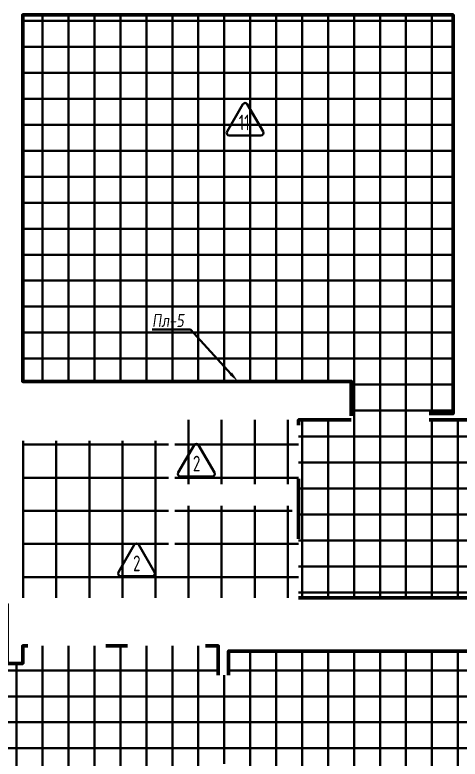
# Model space of a CAD drawing. Header units: millimetres. Extents: x -510890 to 418982, y -118257 to 141350.
# Drawn here: x -56851 to -48300, y -54419 to -40141 of the extents above; entities that cross this region are included whole.
import ezdxf
from ezdxf import colors
from ezdxf.entities.mleader import LeaderData, LeaderLine
from ezdxf.enums import TextEntityAlignment as Align
from ezdxf.math import Vec2, Vec3

# ---------------------------------------------------------------- set-up
doc = ezdxf.new("R2010")
doc.units = ezdxf.units.MM
doc.layers.add('АР_Площадь контур', color=220, linetype='Continuous', lineweight=35, plot=False)
doc.styles.add('ISOCPEUR', font='isocpeur.ttf', dxfattribs={"height": 800})
doc.styles.add('Архитект', font='isocpeur.ttf', dxfattribs={"width": 0.8, "oblique": 8})
pattern_1 = [(90, (2999.9, -126491.3), (-635, 0), []), (180, (2999.9, -126491.3), (0, -635), [])]
pattern_2 = [(90, (2999.9, -126491.3), (-498.475, 0), []), (180, (2999.9, -126491.3), (-6e-14, -498.475), [])]

msp = doc.modelspace()

# ---------------------------------------------------------------- hatches: boundary and pattern name
at = {"layer": 'АР_Площадь контур', "true_color": 0x000000, "transparency": 33554687}
h = msp.add_hatch(dxfattribs=at)
h.set_pattern_fill('ANSI37', color=18, scale=157, angle=45, style=0)
h.set_pattern_definition(pattern_2)
h.paths.add_polyline_path([(-48435.8, -47391), (-48435.8, -47791), (-48891.3, -47790.9), (-48891.3, -47911), (-50391.3, -47911), (-50391.2, -47172.8), (-56700.8, -47172.8), (-56700.8, -40140.6), (-48435.8, -40140.6)])
at = {"layer": 'АР_Площадь контур', "true_color": 0x000000}
h = msp.add_hatch(dxfattribs=at)
h.set_pattern_fill('ANSI37', color=18, scale=200, angle=45)
h.set_pattern_definition(pattern_1)
h.paths.add_polyline_path([(-51523.1, -49142.6), (-53780.5, -49142.6), (-53780.5, -47910.9), (-51523.1, -47910.9), (-51523.1, -48012.6), (-51403.4, -48012.3), (-51403.3, -49042.6), (-51523.5, -49042.6)])
at = {"layer": 'АР_Площадь контур', "true_color": 0x000000, "transparency": 33554687}
h = msp.add_hatch(dxfattribs=at)
h.set_pattern_fill('ANSI37', color=18, scale=157, angle=45, style=0)
h.set_pattern_definition(pattern_2)
h.paths.add_polyline_path([(-39796.4, -47911), (-27798.2, -47911), (-27798.5, -51325.6), (-33455.8, -51325.6), (-33455.8, -51625.6), (-31180.8, -51625.6), (-31177.3, -52346.8), (-26330.8, -52346.8), (-26330.8, -55295.6), (-52745.8, -55295.6), (-52745.8, -52346.8), (-47940.8, -52346.8), (-47940.8, -51625.6), (-45745.8, -51625.6), (-45745.8, -51325.6), (-51403.1, -51325.6), (-51403.4, -47911), (-40014.4, -47911)])
h.paths.add_polyline_path([(-42048.8, -51625.6), (-42048.8, -51325.6), (-43745.8, -51325.6), (-43745.8, -51625.6)], flags=0)
h.paths.add_polyline_path([(-38528.8, -51625.6), (-38528.8, -51325.6), (-40548.8, -51325.6), (-40548.8, -51625.6)], flags=0)
h.paths.add_polyline_path([(-37028.8, -51325.6), (-37028.8, -51625.6), (-35455.8, -51625.6), (-35455.8, -51325.6)], flags=0)
at = {"layer": 'АР_Площадь контур', "true_color": 0x000000}
h = msp.add_hatch(dxfattribs=at)
h.set_pattern_fill('ANSI37', color=18, scale=200, angle=45)
h.set_pattern_definition(pattern_1)
h.paths.add_polyline_path([(-51403.1, -51325.1), (-56700.8, -51325.6), (-56700.8, -48309.8), (-53900.5, -48309.8), (-53900.5, -50344.9), (-53780.5, -50344.9), (-53780.4, -49563.1), (-51523.4, -49562.9), (-51523.1, -50195.7), (-51403.2, -50195.6)])
at = {"layer": 'АР_Площадь контур', "true_color": 0x000000, "transparency": 33554687}
h = msp.add_hatch(dxfattribs=at)
h.set_pattern_fill('ANSI37', color=18, scale=157, angle=45, style=0)
h.set_pattern_definition(pattern_2)
h.paths.add_polyline_path([(-56900.8, -64835.6), (-60840.8, -64835.6), (-60840.8, -64235.6), (-61040.8, -64235.6), (-61040.8, -64735.6), (-67315.8, -64735.6), (-67315.8, -62515.6), (-61040.8, -62515.6), (-61040.8, -62735.6), (-60840.8, -62735.6), (-60840.8, -51445.6), (-57000.8, -51445.6), (-57000.8, -52583.1), (-56700.8, -52583.1), (-56700.8, -52246.8), (-52945.8, -52246.8), (-52945.8, -52808.2), (-52745.8, -52808.2), (-52745.8, -54508.2), (-52945.8, -54508.2), (-52945.8, -55295.6), (-56700.8, -55295.6), (-56700.8, -54583.1), (-56900.8, -54583.1)])

# ---------------------------------------------------------------- linework, layer by layer
at = {"layer": 'АР_Площадь контур', "lineweight": 60}
for points in [[(-50391.3, -47831), (-50391.3, -47172.9), (-56700.8, -47172.9), (-56700.8, -40140.6), (-48435.8, -40140.6), (-48435.8, -47791), (-48891.3, -47791.1)], [(-51403.1, -48012.3), (-51403.4, -47911), (-50391.3, -47911)], [(-48891.3, -47911), (-41804.5, -47911)], [(-51403.5, -50195.6), (-51403.5, -49042.6)], [(-52745.8, -52808.2), (-52745.8, -52346.8), (-47940.8, -52346.8), (-47940.8, -51625.6), (-45745.8, -51625.6), (-45745.8, -51325.6), (-51403.1, -51325.6)], [(-56600.8, -52246.8), (-56700.8, -52246.8), (-56700.8, -52583.2), (-57000.8, -52583.2), (-57000.8, -51445.6), (-58145.8, -51445.6)], [(-55100.8, -52246.8), (-54687.5, -52246.8)], [(-53187.5, -52246.8), (-52945.8, -52246.8), (-52945.8, -52808.2)]]:
    msp.add_lwpolyline(points, dxfattribs=at)
at = {"layer": 'АР_Площадь контур', "linetype": 'Continuous'}
for points in [[(-52733.2, -42456.1), (-52127, -42456.1, 0.5773495), (-52083.7, -42381.1), (-52386.8, -41856.1, 0.5773541), (-52473.4, -41856.1), (-52776.5, -42381.1, 0.5773491), (-52733.2, -42456.1, 0.0000017)], [(-53668.4, -48995.8), (-53062.2, -48995.8, 0.5773495), (-53018.9, -48920.8), (-53322, -48395.8, 0.5773541), (-53408.6, -48395.8), (-53711.7, -48920.8, 0.5773491), (-53668.4, -48995.8, 0.0000017)], [(-54818, -50910.5), (-54211.8, -50910.5, 0.5773495), (-54168.5, -50835.5), (-54471.6, -50310.5, 0.5773541), (-54558.2, -50310.5), (-54861.3, -50835.5, 0.5773491), (-54818, -50910.5, 0.0000017)]]:
    msp.add_lwpolyline(points, format="xyb", dxfattribs=at)

# ---------------------------------------------------------------- texts
at = {"layer": 'АР_Площадь контур', "linetype": 'Continuous', "style": 'ISOCPEUR', "width": 0.7}
for s, p in [('11', (-52446.7, -42354.4)), ('2', (-53359.9, -48899)), ('2', (-54509.5, -50813.7))]:
    msp.add_text(s, height=300, dxfattribs=at).set_placement(p, align=Align.CENTER)

# ---------------------------------------------------------------- leaders
at = {"layer": 'АР_Площадь контур'}
ml = msp.add_multileader_mtext('Standard', dxfattribs=at)
ml.set_content('Пл-3', color=256, style='Архитект')
ml.set_leader_properties(color=256, linetype='ByLayer', lineweight=-1)
ml.build(insert=Vec2(0, 0))
ml.multileader.update_dxf_attribs({"text_left_attachment_type": 6, "text_right_attachment_type": 6, "dogleg_length": 25, "arrow_head_size": 200})
ctx = ml.context
ctx.base_point, ctx.char_height, ctx.arrow_head_size, ctx.landing_gap_size, ctx.plane_origin = Vec3(-58174.2, -45480.7), 250, 200, 100, Vec3(-71900.5, -45463.2)
ctx.left_attachment, ctx.right_attachment = 6, 6
notes = []
notes.append((ctx, [(0, (1, 1, 0), (-57338.9, -45480.7), (-1, 0), 25, [(1, [(-57000, -44988.9)], 0, [])])]))
ctx.mtext.insert, ctx.mtext.width, ctx.mtext.defined_height, ctx.mtext.line_spacing_style, ctx.mtext.flow_direction = Vec3(-58074.2, -45180.7), 3549.472, 1007.6, 2, 5
ml = msp.add_multileader_mtext('Standard', dxfattribs=at)
ml.set_content('Пл-5', color=256, style='Архитект')
ml.set_leader_properties(color=256, linetype='ByLayer', lineweight=-1)
ml.build(insert=Vec2(0, 0))
ml.multileader.update_dxf_attribs({"text_left_attachment_type": 6, "text_right_attachment_type": 6, "dogleg_length": 25, "arrow_head_size": 200})
ctx = ml.context
ctx.base_point, ctx.char_height, ctx.arrow_head_size, ctx.landing_gap_size, ctx.plane_origin = Vec3(-54316, -46178.6), 250, 200, 100, Vec3(-67202.1, -46420.2)
ctx.left_attachment, ctx.right_attachment = 6, 6
notes.append((ctx, [(0, (1, 1, 0), (-53480.8, -46178.6), (-1, 0), 25, [(1, [(-52567.9, -47172.8)], 0, [])])]))
ctx.mtext.insert, ctx.mtext.width, ctx.mtext.defined_height, ctx.mtext.line_spacing_style, ctx.mtext.flow_direction = Vec3(-54216, -45878.6), 3549.472, 1007.6, 2, 5
for ctx, leaders in notes:
    for number, flags, end, landing, length, lines in leaders:
        leader = LeaderData()
        leader.index, (leader.has_last_leader_line, leader.has_dogleg_vector, leader.attachment_direction) = number, flags
        leader.last_leader_point, leader.dogleg_vector, leader.dogleg_length = Vec3(end), Vec3(landing), length
        for number, points, colour, breaks in lines:
            line = LeaderLine()
            line.index, line.vertices, line.color, line.breaks = number, Vec3.list(points), colors.encode_raw_color(colour), breaks
            leader.lines.append(line)
        ctx.leaders.append(leader)

doc.saveas('drawing.dxf')
